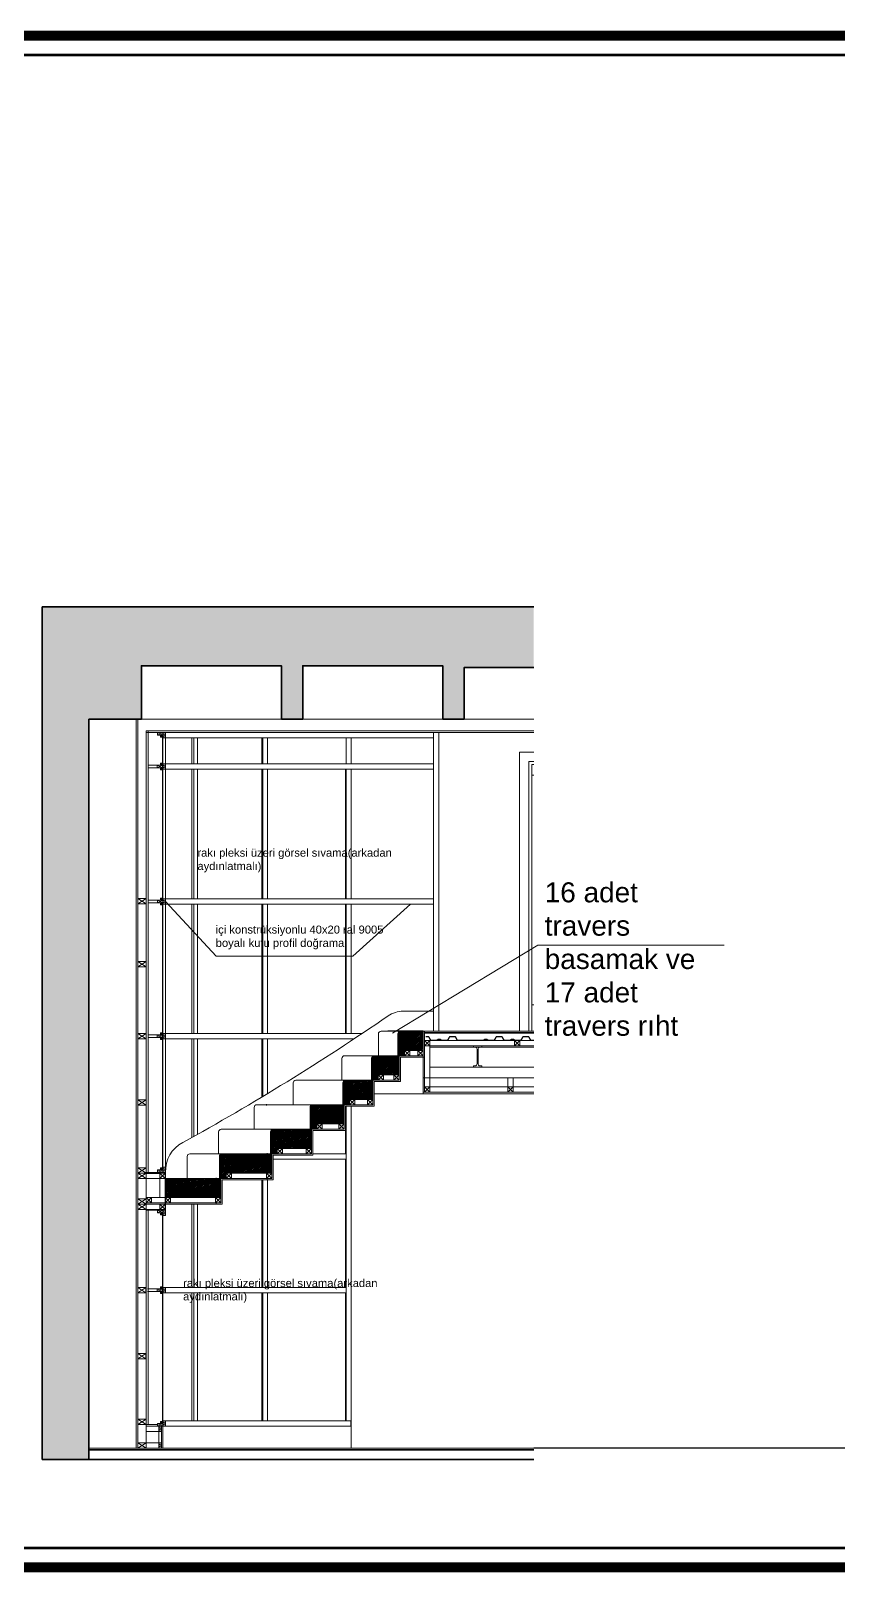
# Model space of a CAD drawing. Header units: millimetres. Extents: x 54215 to 67697, y 23496 to 56611.
# Drawn here: x 56626 to 57232, y 23598 to 24753 of the extents above; entities that cross this region are included whole.
import ezdxf

# ---------------------------------------------------------------- set-up
doc = ezdxf.new("R2010")
doc.units = ezdxf.units.MM
for name, color, linetype, lineweight in [('no3_ahsap gorunus on ince', 32, 'Continuous', 13), ('no3_cam kesit arka', 141, 'Continuous', 18), ('no3_duvar kaplama', 8, 'Continuous', 0), ('no3_duvar mevcut', 4, 'Continuous', 35), ('no3_döşeme kaplama', 8, 'Continuous', 0), ('no3_kutu profil gorunus', 8, 'Continuous', 0), ('no3_kutuprofil kesit', 74, 'Continuous', 18), ('no3_lejand', 255, 'Continuous', 13), ('no3_tefriş arka ince', 65, 'Continuous', 13), ('no3_yazı duvar', 152, 'Continuous', 0), ('no3_yazı tefriş', 152, 'Continuous', 0)]:
    doc.layers.add(name, color=color, linetype=linetype, lineweight=lineweight)
doc.layers.add('no3_ahsap kesit on', color=7, linetype='Continuous', lineweight=20, true_color=0xfca103)
doc.layers.add('no3_alçıpan kesit', color=7, linetype='Continuous', lineweight=20, true_color=0xf5003d)
doc.styles.get("Standard").update_dxf_attribs({"font": 'arial.ttf'})

msp = doc.modelspace()

# ---------------------------------------------------------------- hatches: boundary and pattern name
at = {"layer": 'no3_duvar kaplama'}
h = msp.add_hatch(dxfattribs=at)
h.set_pattern_fill('JIS_STN_2.5', color=256, scale=3)
h.set_pattern_definition([(45, (43634.4814, 4567.635), (-5.3033009, 5.3033009), []), (45, (43639.7764, 4567.635), (-5.3033009, 5.3033009), [3.6, -1.5])])
h.paths.add_polyline_path([(57003.61, 24275.768), (57003.61, 24321.268), (56634.849, 24321.268), (56634.849, 23682.186), (56669.849, 23682.186), (56669.849, 24237.186), (56709.349, 24237.186), (56709.349, 24277.186), (56814.349, 24277.186), (56814.349, 24237.186), (56830.349, 24237.186), (56830.349, 24277.186), (56935.349, 24277.186), (56935.349, 24237.186), (56951.349, 24237.186), (56951.349, 24275.768)])
h = msp.add_hatch(dxfattribs=at)
h.set_pattern_fill('JIS_STN_2.5', color=256, scale=0.4)
h.set_pattern_definition([(45, (45673.1368, 6192.4749), (-0.70710678, 0.70710678), []), (45, (45673.8428, 6192.4749), (-0.70710678, 0.70710678), [0.48, -0.2])])
edge = h.paths.add_edge_path()
edge.add_line((56920.538, 24003.186), (56903.626, 24003.186))
edge.add_arc((56903.626, 24001.186), 2, 90, 180)
edge.add_line((56901.626, 24001.186), (56901.626, 23984.804))
edge.add_line((56901.626, 23984.804), (56902.626, 23984.804))
edge.add_line((56902.626, 23984.804), (56906.626, 23984.804))
edge.add_line((56906.626, 23984.804), (56906.626, 23988.804))
edge.add_line((56906.626, 23988.804), (56920.538, 23988.804))
edge.add_line((56920.538, 23988.804), (56920.538, 24003.186))
h = msp.add_hatch(dxfattribs=at)
h.set_pattern_fill('JIS_STN_2.5', color=256, scale=0.4)
h.set_pattern_definition([(45, (45653.4059, 6174.0926), (-0.70710678, 0.70710678), []), (45, (45654.1119, 6174.0926), (-0.70710678, 0.70710678), [0.48, -0.2])])
edge = h.paths.add_edge_path()
edge.add_line((56902.626, 23984.804), (56883.895, 23984.804))
edge.add_arc((56883.895, 23982.804), 2, 90, 180)
edge.add_line((56881.895, 23982.804), (56881.895, 23966.421))
edge.add_line((56881.895, 23966.421), (56882.895, 23966.421))
edge.add_line((56882.895, 23966.421), (56886.895, 23966.421))
edge.add_line((56886.895, 23966.421), (56886.895, 23970.421))
edge.add_line((56886.895, 23970.421), (56902.626, 23970.421))
edge.add_line((56902.626, 23970.421), (56902.626, 23984.804))
h = msp.add_hatch(dxfattribs=at)
h.set_pattern_fill('JIS_STN_2.5', color=256, scale=0.4)
h.set_pattern_definition([(45, (45631.9219, 6155.7102), (-0.70710678, 0.70710678), []), (45, (45632.6279, 6155.7102), (-0.70710678, 0.70710678), [0.48, -0.2])])
edge = h.paths.add_edge_path()
edge.add_line((56882.902, 23966.421), (56862.411, 23966.421))
edge.add_arc((56862.411, 23964.421), 2, 90, 180)
edge.add_line((56860.411, 23964.421), (56860.411, 23948.039))
edge.add_line((56860.411, 23948.039), (56861.411, 23948.039))
edge.add_line((56861.411, 23948.039), (56865.411, 23948.039))
edge.add_line((56865.411, 23948.039), (56865.411, 23952.039))
edge.add_line((56865.411, 23952.039), (56882.902, 23952.039))
edge.add_line((56882.902, 23952.039), (56882.902, 23966.421))
h = msp.add_hatch(dxfattribs=at)
h.set_pattern_fill('JIS_STN_2.5', color=256, scale=0.4)
h.set_pattern_definition([(45, (45607.436, 6137.3789), (-0.70710678, 0.70710678), []), (45, (45608.142, 6137.3789), (-0.70710678, 0.70710678), [0.48, -0.2])])
edge = h.paths.add_edge_path()
edge.add_line((56861.411, 23948.09), (56837.925, 23948.09))
edge.add_arc((56837.925, 23946.09), 2, 90, 180)
edge.add_line((56835.925, 23946.09), (56835.925, 23929.708))
edge.add_line((56835.925, 23929.708), (56836.925, 23929.708))
edge.add_line((56836.925, 23929.708), (56840.925, 23929.708))
edge.add_line((56840.925, 23929.708), (56840.925, 23933.708))
edge.add_line((56840.925, 23933.708), (56861.411, 23933.708))
edge.add_line((56861.411, 23933.708), (56861.411, 23948.09))
h = msp.add_hatch(dxfattribs=at)
h.set_pattern_fill('JIS_STN_2.5', color=256, scale=0.4)
h.set_pattern_definition([(45, (45577.7691, 6118.9965), (-0.70710678, 0.70710678), []), (45, (45578.4751, 6118.9965), (-0.70710678, 0.70710678), [0.48, -0.2])])
edge = h.paths.add_edge_path()
edge.add_line((56836.844, 23929.708), (56808.258, 23929.708))
edge.add_arc((56808.258, 23927.708), 2, 90, 180)
edge.add_line((56806.258, 23927.708), (56806.258, 23911.325))
edge.add_line((56806.258, 23911.325), (56807.258, 23911.325))
edge.add_line((56807.258, 23911.325), (56811.258, 23911.325))
edge.add_line((56811.258, 23911.325), (56811.258, 23915.325))
edge.add_line((56811.258, 23915.325), (56836.844, 23915.325))
edge.add_line((56836.844, 23915.325), (56836.844, 23929.708))
h = msp.add_hatch(dxfattribs=at)
h.set_pattern_fill('JIS_STN_2.5', color=256, scale=0.4)
h.set_pattern_definition([(45, (45539.6087, 6100.6142), (-0.70710678, 0.70710678), []), (45, (45540.3147, 6100.6142), (-0.70710678, 0.70710678), [0.48, -0.2])])
edge = h.paths.add_edge_path()
edge.add_line((56807.177, 23911.325), (56770.098, 23911.325))
edge.add_arc((56770.098, 23909.325), 2, 90, 180)
edge.add_line((56768.098, 23909.325), (56768.098, 23892.943))
edge.add_line((56768.098, 23892.943), (56769.098, 23892.943))
edge.add_line((56769.098, 23892.943), (56773.098, 23892.943))
edge.add_line((56773.098, 23892.943), (56773.098, 23896.943))
edge.add_line((56773.098, 23896.943), (56807.177, 23896.943))
edge.add_line((56807.177, 23896.943), (56807.177, 23911.325))
h = msp.add_hatch(dxfattribs=at)
h.set_pattern_fill('JIS_STN_2.5', color=256, scale=0.4)
h.set_pattern_definition([(45, (46866.4704, 6192.4749), (-0.70710678, 0.70710678), []), (45, (46867.1764, 6192.4749), (-0.70710678, 0.70710678), [0.48, -0.2])])
h.paths.add_polyline_path([(56767.88, 23892.892), (56727.123, 23892.892), (56727.123, 23878.51), (56731.123, 23878.51), (56767.88, 23878.51)])
h.paths.add_polyline_path([(56768.88, 23892.892), (56767.88, 23892.892), (56767.88, 23878.51), (56768.88, 23878.51)])

# ---------------------------------------------------------------- linework, layer by layer
for p, q in [((56920.538, 24003.186), (56894.163, 24003.186)), ((56713.041, 23896.892), (56723.123, 23896.892)), ((56713.041, 23869.51), (56723.123, 23869.51)), ((56866.755, 23707.091), (56866.755, 23711.091)), ((57839.905, 23690.686), (57003.61, 23690.686))]:
    msp.add_line(p, q)
at = {"color": 252, "const_width": 2.031}
msp.add_lwpolyline([(58449.655, 24230.129, -0.41421356), (58440.109, 24220.583), (58079.769, 24220.583, 0.41421356), (58055.905, 24196.72), (58055.905, 23964.768, 0.41421356), (58079.769, 23940.905), (58440.109, 23940.905, -0.41421356), (58449.655, 23931.359), (58449.655, 23615.714), (55711.249, 23615.714), (55711.249, 24735.078), (58449.655, 24735.078), (58449.655, 24230.129)], format="xyb", dxfattribs=at)
for p in [(56803.222, 23948.039), (56803.782, 23911.274), (56765.485, 23892.892), (56803.782, 23892.892), (56765.485, 23874.51)]:
    msp.add_point(p)
at = {"layer": 'no3_ahsap gorunus on ince'}
for p, q in [((56992.786, 24003.186), (56992.786, 24212.436)), ((57003.61, 24212.436), (56992.786, 24212.436)), ((56999.786, 24003.186), (56999.786, 24205.436)), ((57003.61, 24205.436), (56999.786, 24205.436)), ((57002.036, 24003.186), (57002.036, 24203.186)), ((57003.61, 24203.186), (57002.036, 24203.186)), ((57003.61, 24195.186), (57002.036, 24195.186)), ((56887.075, 24001.186), (56887.075, 23984.804)), ((56903.626, 24003.186), (56889.075, 24003.186)), ((56859.78, 23982.804), (56859.78, 23966.421)), ((56883.902, 23984.804), (56861.78, 23984.804)), ((56823.196, 23964.421), (56823.196, 23948.039)), ((56862.411, 23966.421), (56825.196, 23966.421)), ((56793.902, 23946.039), (56793.902, 23929.657)), ((56860.411, 23948.039), (56795.902, 23948.039)), ((56767.225, 23927.657), (56767.225, 23911.274)), ((56830.744, 23929.657), (56769.225, 23929.657)), ((56743.718, 23909.274), (56743.718, 23892.892)), ((56792.447, 23911.274), (56745.718, 23911.274))]:
    msp.add_line(p, q, dxfattribs=at)
for centre in [(56889.075, 24001.186), (56861.78, 23982.804), (56825.196, 23964.421), (56795.902, 23946.039), (56769.225, 23927.657), (56745.718, 23909.274)]:
    msp.add_arc(centre, 2, 90, 180, dxfattribs=at)
at = {"layer": 'no3_ahsap kesit on'}
msp.add_line((56887.075, 23984.804), (56892.075, 23984.804), dxfattribs=at)
for points in [[(56920.538, 24003.186), (56903.626, 24003.186, 0.41421356), (56901.626, 24001.186), (56901.626, 23984.804), (56906.626, 23984.804), (56906.626, 23988.804), (56920.538, 23988.804)], [(56902.626, 23984.804), (56883.902, 23984.804, 0.41421356), (56881.902, 23982.804), (56881.902, 23966.421), (56886.902, 23966.421), (56886.902, 23970.421), (56902.626, 23970.421)], [(56882.902, 23966.421), (56862.411, 23966.421, 0.41421356), (56860.411, 23964.421), (56860.411, 23948.039), (56865.411, 23948.039), (56865.411, 23952.039), (56882.902, 23952.039)], [(56861.411, 23948.039), (56837.844, 23948.039, 0.41421356), (56835.844, 23946.039), (56835.844, 23929.657), (56840.844, 23929.657), (56840.844, 23933.657), (56861.411, 23933.657)], [(56836.844, 23929.657), (56808.177, 23929.657, 0.41421356), (56806.177, 23927.657), (56806.177, 23911.274), (56811.177, 23911.274), (56811.177, 23915.274), (56836.844, 23915.274)], [(56807.177, 23911.274), (56769.88, 23911.274, 0.41421356), (56767.88, 23909.274), (56767.88, 23892.892), (56772.88, 23892.892), (56772.88, 23896.892), (56807.177, 23896.892)]]:
    msp.add_lwpolyline(points, format="xyb", dxfattribs=at)
for points in [[(56768.88, 23892.892), (56727.123, 23892.892)], [(56727.123, 23874.51), (56727.123, 23878.51), (56768.88, 23878.51)]]:
    msp.add_lwpolyline(points, dxfattribs=at)
at = {"layer": 'no3_alçıpan kesit'}
for p, q in [((56705.328, 23690.686), (56705.328, 24237.186)), ((56706.739, 23690.686), (56706.739, 24237.186)), ((57003.61, 24228.386), (56713.041, 24228.386)), ((56713.041, 23896.892), (56713.041, 24228.386)), ((57003.61, 24227.186), (56713.041, 24227.186)), ((56714.46, 23896.892), (56714.46, 24228.386)), ((56920.538, 23957.386), (56920.538, 23956.186)), ((56713.041, 23690.686), (56713.041, 23869.51)), ((56714.46, 23708.291), (56714.46, 23869.51)), ((56713.041, 23708.291), (56721.529, 23708.291)), ((56713.041, 23707.091), (56721.529, 23707.091)), ((56724.329, 23707.091), (56724.329, 23690.686)), ((56725.529, 23707.091), (56725.529, 23690.686))]:
    msp.add_line(p, q, dxfattribs=at)
msp.add_lwpolyline([(56920.538, 24003.186), (56921.738, 24003.186), (56921.738, 23957.386), (56920.538, 23957.386)], close=True, dxfattribs=at)
for points in [[(57003.61, 23957.386), (56920.538, 23957.386)], [(57003.61, 23956.186), (56920.538, 23956.186)]]:
    msp.add_lwpolyline(points, dxfattribs=at)
at = {"layer": 'no3_cam kesit arka'}
for points in [[(56725.523, 24225.086), (56725.523, 24101.588), (56725.168, 24101.588), (56725.168, 24225.086)], [(56725.523, 23899.392), (56725.523, 24099.388), (56725.168, 24099.388), (56725.168, 23899.392)], [(56725.529, 23709.191), (56725.529, 23867.01), (56725.168, 23867.01), (56725.168, 23709.191)]]:
    msp.add_lwpolyline(points, close=True, dxfattribs=at)
at = {"layer": 'no3_duvar kaplama'}
for p, q in [((56727.523, 24102.488), (56727.523, 24223.186)), ((56721.223, 24202.585), (56714.46, 24202.585)), ((56721.223, 24200.585), (56714.46, 24200.585)), ((56721.523, 24101.488), (56714.46, 24101.488)), ((56721.523, 24099.488), (56714.46, 24099.488)), ((56727.523, 24098.488), (56727.523, 23901.292)), ((56721.223, 24000.39), (56714.46, 24000.39)), ((56921.738, 24003.186), (57003.61, 24003.186)), ((56932.485, 24003.186), (56967.606, 24003.186)), ((56721.223, 23998.39), (56714.46, 23998.39)), ((57003.61, 23956.186), (56883.902, 23956.186)), ((56725.168, 23892.892), (56713.041, 23892.892)), ((56713.041, 23892.892), (56713.041, 23877.51)), ((56723.123, 23892.892), (56723.123, 23878.51)), ((56717.041, 23878.51), (56727.123, 23878.51)), ((56721.168, 23810.188), (56713.882, 23810.188)), ((56721.168, 23808.188), (56713.882, 23808.188)), ((56722.329, 23703.091), (56712.682, 23703.091)), ((56713.041, 23707.091), (56713.041, 23694.686)), ((56722.329, 23703.091), (56722.329, 23694.686)), ((56669.849, 23690.686), (57003.61, 23690.686)), ((56669.849, 23689.686), (57003.61, 23689.686)), ((56669.849, 23689.186), (57003.61, 23689.186)), ((56722.329, 23694.686), (56713.041, 23694.686))]:
    msp.add_line(p, q, dxfattribs=at)
at = {"layer": 'no3_duvar mevcut'}
for p, q in [((56634.849, 24321.268), (56634.849, 23682.186)), ((56634.849, 24321.268), (57003.61, 24321.268)), ((56669.849, 24237.186), (56669.849, 23690.686)), ((56669.849, 24237.186), (56669.849, 23682.186)), ((56634.849, 23682.186), (57003.61, 23682.186))]:
    msp.add_line(p, q, dxfattribs=at)
msp.add_lwpolyline([(56669.849, 24237.186), (56709.349, 24237.186), (56709.349, 24277.186), (56814.349, 24277.186), (56814.349, 24237.186), (56830.349, 24237.186), (56830.349, 24277.186), (56935.349, 24277.186), (56935.349, 24237.186), (56951.349, 24237.186), (56951.349, 24275.768), (57003.61, 24275.768)], dxfattribs=at)
at = {"layer": 'no3_döşeme kaplama'}
for p, q in [((57003.61, 24003.186), (56921.738, 24003.186)), ((57003.61, 24002.186), (56921.738, 24002.186)), ((57003.61, 24001.686), (56921.738, 24001.686))]:
    msp.add_line(p, q, dxfattribs=at)
at = {"layer": 'no3_kutu profil gorunus'}
for p, q in [((57003.61, 23992.186), (56925.738, 23992.186)), ((57003.61, 23991.166), (56925.738, 23991.166)), ((56926.205, 23996.186), (57003.61, 23996.186)), ((57003.61, 23976.186), (56925.738, 23976.186)), ((57003.61, 23968.186), (56920.538, 23968.186)), ((56984.142, 23961.386), (56984.142, 23968.186)), ((56988.142, 23961.386), (56988.142, 23968.186))]:
    msp.add_line(p, q, dxfattribs=at)
msp.add_lwpolyline([(56925.738, 23992.186), (56925.738, 23961.386), (57003.61, 23961.386)], dxfattribs=at)
at = {"layer": 'no3_kutuprofil kesit'}
for p, q in [((56721.523, 24225.186), (56725.523, 24227.186)), ((56725.523, 24225.186), (56721.523, 24227.186)), ((56721.529, 24225.186), (56725.529, 24227.186)), ((56725.529, 24225.186), (56721.529, 24227.186)), ((56725.168, 24225.186), (56723.668, 24223.686)), ((56723.668, 24225.186), (56725.168, 24223.686)), ((56727.523, 24223.186), (56725.523, 24227.186)), ((56727.523, 24227.186), (56725.523, 24223.186)), ((56727.523, 24223.186), (56725.523, 24227.186)), ((56727.523, 24227.186), (56725.523, 24223.186)), ((56727.523, 24223.186), (56928.485, 24223.186)), ((56747.192, 24223.186), (56747.192, 24203.585)), ((56748.669, 24223.186), (56748.669, 24203.585)), ((56751.366, 24223.186), (56751.366, 24203.585)), ((56799.551, 24223.186), (56799.551, 24203.585)), ((56800.54, 24223.186), (56800.54, 24203.585)), ((56803.987, 24223.186), (56803.987, 24203.585)), ((56862.875, 24223.186), (56862.875, 24203.585)), ((56866.755, 24223.186), (56866.755, 24203.585)), ((56928.485, 24227.186), (56928.485, 24003.186)), ((56932.485, 24227.186), (56932.485, 24003.186)), ((56721.223, 24200.585), (56725.223, 24202.585)), ((56725.223, 24200.585), (56721.223, 24202.585)), ((56725.223, 24202.585), (56723.723, 24204.085)), ((56723.723, 24202.585), (56725.223, 24204.085)), ((56725.223, 24199.085), (56723.723, 24200.585)), ((56723.723, 24199.085), (56725.223, 24200.585)), ((56727.523, 24199.585), (56725.523, 24203.585)), ((56727.523, 24203.585), (56725.523, 24199.585)), ((56727.523, 24203.585), (56928.485, 24203.585)), ((56727.523, 24199.585), (56928.485, 24199.585)), ((56747.192, 24199.585), (56747.192, 24102.488)), ((56748.669, 24199.585), (56748.669, 24102.488)), ((56751.366, 24199.585), (56751.366, 24102.488)), ((56799.551, 24199.585), (56799.551, 24102.488)), ((56800.54, 24199.585), (56800.54, 24102.488)), ((56803.987, 24199.585), (56803.987, 24102.488)), ((56862.404, 24199.585), (56862.399, 24102.488)), ((56862.875, 24199.585), (56862.875, 24102.488)), ((56866.755, 24199.585), (56866.755, 24102.488)), ((56706.739, 24102.601), (56713.041, 24098.601)), ((56706.739, 24098.601), (56713.041, 24102.601)), ((56721.523, 24099.488), (56725.523, 24101.488)), ((56725.523, 24099.488), (56721.523, 24101.488)), ((56725.168, 24101.488), (56723.668, 24102.988)), ((56723.668, 24101.488), (56725.168, 24102.988)), ((56725.168, 24099.488), (56723.668, 24097.988)), ((56723.668, 24099.488), (56725.168, 24097.988)), ((56727.523, 24098.488), (56725.523, 24102.488)), ((56727.523, 24102.488), (56725.523, 24098.488)), ((56727.523, 24102.488), (56928.485, 24102.488)), ((56727.523, 24098.488), (56928.485, 24098.488)), ((56747.192, 24098.488), (56747.192, 24001.365)), ((56748.669, 24098.488), (56748.669, 24001.363)), ((56751.366, 24098.488), (56751.366, 24001.359)), ((56799.551, 24098.488), (56799.551, 24001.298)), ((56800.54, 24098.488), (56800.54, 24001.297)), ((56803.987, 24098.488), (56803.987, 24001.292)), ((56862.399, 24098.488), (56862.395, 24001.218)), ((56862.875, 24098.488), (56862.875, 24001.217)), ((56866.755, 24098.488), (56866.755, 24001.212)), ((56706.739, 24055.417), (56713.041, 24051.417)), ((56706.739, 24051.417), (56713.041, 24055.417)), ((57003.61, 24022.859), (57002.036, 24022.859)), ((56928.485, 24018.186), (56905.733, 24018.186)), ((56706.739, 24001.39), (56713.041, 23997.39)), ((56706.739, 23997.39), (56713.041, 24001.39)), ((56721.223, 24000.39), (56725.223, 23998.39)), ((56725.223, 24000.39), (56721.223, 23998.39)), ((56725.223, 24001.89), (56723.723, 24000.39)), ((56723.723, 24001.89), (56725.223, 24000.39)), ((56727.523, 24001.39), (56725.523, 23997.39)), ((56727.523, 23997.39), (56725.523, 24001.39)), ((56727.523, 24001.39), (56874.769, 24001.39)), ((56725.223, 23998.39), (56723.723, 23996.89)), ((56723.723, 23998.39), (56725.223, 23996.89)), ((56727.523, 23997.39), (56868.747, 23997.39)), ((56747.192, 23997.39), (56747.192, 23923.468)), ((56748.669, 23997.39), (56748.669, 23924.292)), ((56751.366, 23997.39), (56751.366, 23925.801)), ((56799.551, 23997.39), (56799.551, 23953.762)), ((56800.54, 23997.39), (56800.54, 23954.356)), ((56803.987, 23997.39), (56803.987, 23956.433)), ((56906.626, 23988.804), (56910.626, 23984.804)), ((56910.626, 23988.804), (56906.626, 23984.804)), ((56916.538, 23988.804), (56920.538, 23984.804)), ((56920.538, 23988.804), (56916.538, 23984.804)), ((56925.738, 23992.186), (56921.738, 23996.186)), ((56921.738, 23992.186), (56925.738, 23996.186)), ((56993.25, 23992.186), (56989.25, 23996.186)), ((56989.25, 23992.186), (56993.25, 23996.186)), ((56886.902, 23970.421), (56890.902, 23966.421)), ((56890.902, 23970.421), (56886.902, 23966.421)), ((56898.626, 23970.421), (56902.626, 23966.421)), ((56902.626, 23970.421), (56898.626, 23966.421)), ((56925.738, 23957.386), (56921.738, 23961.386)), ((56921.738, 23957.386), (56925.738, 23961.386)), ((56988.142, 23957.386), (56984.142, 23961.386)), ((56984.142, 23957.386), (56988.142, 23961.386)), ((56706.739, 23951.778), (56713.041, 23947.778)), ((56706.739, 23947.778), (56713.041, 23951.778)), ((56861.411, 23948.039), (56861.411, 23929.657)), ((56861.411, 23948.039), (56882.902, 23948.039)), ((56862.411, 23947.039), (56862.411, 23928.657)), ((56862.411, 23947.039), (56883.902, 23947.039)), ((56862.881, 23947.039), (56862.881, 23711.091)), ((56865.411, 23952.039), (56869.411, 23948.039)), ((56869.411, 23952.039), (56865.411, 23948.039)), ((56866.755, 23947.039), (56866.755, 23690.686)), ((56878.902, 23952.039), (56882.902, 23948.039)), ((56882.902, 23952.039), (56878.902, 23948.039)), ((56840.844, 23933.657), (56844.844, 23929.657)), ((56844.844, 23933.657), (56840.844, 23929.657)), ((56857.411, 23933.657), (56861.411, 23929.657)), ((56861.411, 23933.657), (56857.411, 23929.657)), ((56836.844, 23929.657), (56836.844, 23911.274)), ((56862.411, 23928.657), (56837.844, 23928.657)), ((56837.844, 23928.657), (56837.844, 23910.274)), ((56861.411, 23929.657), (56838.612, 23929.657)), ((56862.411, 23928.657), (56862.41, 23911.286)), ((56807.177, 23911.274), (56807.177, 23892.892)), ((56837.844, 23910.274), (56808.177, 23910.274)), ((56808.177, 23910.274), (56808.177, 23891.892)), ((56862.881, 23907.286), (56808.177, 23907.286)), ((56836.844, 23911.274), (56808.945, 23911.274)), ((56811.177, 23915.274), (56815.177, 23911.274)), ((56815.177, 23915.274), (56811.177, 23911.274)), ((56832.844, 23915.274), (56836.844, 23911.274)), ((56836.844, 23915.274), (56832.844, 23911.274)), ((56837.844, 23911.286), (56862.881, 23911.286)), ((56862.41, 23907.286), (56862.405, 23811.188)), ((56706.739, 23900.892), (56713.041, 23896.892)), ((56706.739, 23896.892), (56713.041, 23900.892)), ((56706.739, 23892.892), (56713.041, 23896.892)), ((56706.739, 23896.892), (56713.041, 23892.892)), ((56713.263, 23896.892), (56725.123, 23896.892)), ((56721.523, 23899.292), (56725.523, 23897.292)), ((56725.523, 23899.292), (56721.523, 23897.292)), ((56721.529, 23899.292), (56725.529, 23897.292)), ((56725.529, 23899.292), (56721.529, 23897.292)), ((56723.123, 23892.892), (56727.123, 23896.892)), ((56723.123, 23896.892), (56727.123, 23892.892)), ((56725.168, 23899.292), (56723.668, 23900.792)), ((56723.668, 23899.292), (56725.168, 23900.792)), ((56727.523, 23901.292), (56725.523, 23897.292)), ((56727.523, 23897.292), (56725.523, 23901.292)), ((56727.523, 23901.292), (56725.523, 23897.292)), ((56727.523, 23897.292), (56725.523, 23901.292)), ((56772.88, 23896.892), (56776.88, 23892.892)), ((56776.88, 23896.892), (56772.88, 23892.892)), ((56803.177, 23896.892), (56807.177, 23892.892)), ((56807.177, 23896.892), (56803.177, 23892.892)), ((56807.177, 23892.892), (56768.88, 23892.892)), ((56768.88, 23892.892), (56768.88, 23874.51)), ((56808.177, 23891.892), (56769.88, 23891.892)), ((56769.88, 23891.892), (56769.88, 23873.51)), ((56799.557, 23891.892), (56799.557, 23811.188)), ((56800.546, 23891.892), (56800.546, 23811.188)), ((56803.993, 23891.892), (56803.993, 23811.188)), ((56706.739, 23877.51), (56713.041, 23873.51)), ((56706.739, 23873.51), (56713.041, 23877.51)), ((56706.739, 23869.51), (56713.041, 23873.51)), ((56706.739, 23873.51), (56713.041, 23869.51)), ((56713.041, 23878.51), (56717.041, 23874.51)), ((56717.041, 23878.51), (56713.041, 23874.51)), ((56768.88, 23874.51), (56713.041, 23874.51)), ((56769.88, 23873.51), (56713.041, 23873.51)), ((56723.123, 23869.51), (56727.123, 23873.51)), ((56723.123, 23873.51), (56727.123, 23869.51)), ((56727.123, 23878.51), (56731.123, 23874.51)), ((56731.123, 23878.51), (56727.123, 23874.51)), ((56747.198, 23873.51), (56747.198, 23811.188)), ((56748.675, 23873.51), (56748.675, 23811.188)), ((56751.372, 23873.51), (56751.372, 23811.188)), ((56764.88, 23878.51), (56768.88, 23874.51)), ((56768.88, 23878.51), (56764.88, 23874.51)), ((56721.529, 23867.11), (56725.529, 23869.11)), ((56725.529, 23867.11), (56721.529, 23869.11)), ((56725.168, 23867.11), (56723.668, 23865.61)), ((56723.668, 23867.11), (56725.168, 23865.61)), ((56727.523, 23865.11), (56725.523, 23869.11)), ((56727.523, 23869.11), (56725.523, 23865.11)), ((56706.739, 23811.188), (56712.682, 23807.188)), ((56706.739, 23807.188), (56712.682, 23811.188)), ((56721.168, 23810.188), (56725.168, 23808.188)), ((56725.168, 23810.188), (56721.168, 23808.188)), ((56725.168, 23811.688), (56723.668, 23810.188)), ((56723.668, 23811.688), (56725.168, 23810.188)), ((56725.168, 23808.188), (56723.668, 23806.688)), ((56723.668, 23808.188), (56725.168, 23806.688)), ((56727.529, 23811.188), (56725.529, 23807.188)), ((56727.529, 23807.188), (56725.529, 23811.188)), ((56727.529, 23811.188), (56862.881, 23811.188)), ((56727.529, 23807.188), (56862.881, 23807.188)), ((56747.198, 23807.188), (56747.198, 23711.091)), ((56748.675, 23807.188), (56748.675, 23711.091)), ((56751.372, 23807.188), (56751.372, 23711.091)), ((56799.557, 23807.188), (56799.557, 23711.091)), ((56800.546, 23807.188), (56800.546, 23711.091)), ((56803.993, 23807.188), (56803.993, 23711.091)), ((56862.405, 23807.188), (56862.401, 23711.091)), ((56706.739, 23761.577), (56712.682, 23757.577)), ((56706.739, 23757.577), (56712.682, 23761.577)), ((56706.739, 23708.291), (56713.041, 23712.291)), ((56706.739, 23712.291), (56713.041, 23708.291)), ((56725.168, 23709.091), (56723.668, 23710.591)), ((56723.668, 23709.091), (56725.168, 23710.591)), ((56727.529, 23711.091), (56725.529, 23707.091)), ((56727.529, 23707.091), (56725.529, 23711.091)), ((56866.755, 23711.091), (56727.529, 23711.091)), ((56721.529, 23709.091), (56725.529, 23707.091)), ((56725.529, 23709.091), (56721.529, 23707.091)), ((56722.329, 23703.091), (56724.329, 23707.091)), ((56722.329, 23707.091), (56724.329, 23703.091)), ((56727.529, 23707.091), (56866.755, 23707.091)), ((56706.739, 23690.686), (56713.041, 23694.686)), ((56706.739, 23694.686), (56713.041, 23690.686)), ((56722.329, 23690.686), (56724.329, 23694.686)), ((56722.329, 23694.686), (56724.329, 23690.686))]:
    msp.add_line(p, q, dxfattribs=at)
for points in [[(56725.523, 24227.186), (56725.523, 24225.186), (56721.523, 24225.186), (56721.523, 24227.186)], [(56725.529, 24227.186), (56725.529, 24225.186), (56721.529, 24225.186), (56721.529, 24227.186)], [(56725.168, 24225.186), (56723.668, 24225.186), (56723.668, 24223.686), (56725.168, 24223.686)], [(56725.523, 24227.186), (56727.523, 24227.186), (56727.523, 24223.186), (56725.523, 24223.186)], [(56725.523, 24227.186), (56727.523, 24227.186), (56727.523, 24223.186), (56725.523, 24223.186)], [(56725.223, 24202.585), (56725.223, 24200.585), (56721.223, 24200.585), (56721.223, 24202.585)], [(56725.223, 24202.585), (56723.723, 24202.585), (56723.723, 24204.085), (56725.223, 24204.085)], [(56725.223, 24199.085), (56723.723, 24199.085), (56723.723, 24200.585), (56725.223, 24200.585)], [(56725.523, 24203.585), (56727.523, 24203.585), (56727.523, 24199.585), (56725.523, 24199.585)], [(56713.041, 24098.601), (56706.739, 24098.601), (56706.739, 24102.601), (56713.041, 24102.601)], [(56725.523, 24101.488), (56725.523, 24099.488), (56721.523, 24099.488), (56721.523, 24101.488)], [(56725.168, 24101.488), (56723.668, 24101.488), (56723.668, 24102.988), (56725.168, 24102.988)], [(56725.168, 24099.488), (56723.668, 24099.488), (56723.668, 24097.988), (56725.168, 24097.988)], [(56725.523, 24102.488), (56727.523, 24102.488), (56727.523, 24098.488), (56725.523, 24098.488)], [(56713.041, 24051.417), (56706.739, 24051.417), (56706.739, 24055.417), (56713.041, 24055.417)], [(56713.041, 23997.39), (56706.739, 23997.39), (56706.739, 24001.39), (56713.041, 24001.39)], [(56725.223, 23998.39), (56725.223, 24000.39), (56721.223, 24000.39), (56721.223, 23998.39)], [(56725.223, 24001.89), (56723.723, 24001.89), (56723.723, 24000.39), (56725.223, 24000.39)], [(56725.523, 23997.39), (56727.523, 23997.39), (56727.523, 24001.39), (56725.523, 24001.39)], [(56725.223, 23998.39), (56723.723, 23998.39), (56723.723, 23996.89), (56725.223, 23996.89)], [(56906.626, 23984.804), (56910.626, 23984.804), (56910.626, 23988.804), (56906.626, 23988.804)], [(56916.538, 23984.804), (56920.538, 23984.804), (56920.538, 23988.804), (56916.538, 23988.804)], [(56925.738, 23992.186), (56921.738, 23992.186), (56921.738, 23996.186), (56925.738, 23996.186)], [(56993.25, 23992.186), (56989.25, 23992.186), (56989.25, 23996.186), (56993.25, 23996.186)], [(56886.902, 23966.421), (56890.902, 23966.421), (56890.902, 23970.421), (56886.902, 23970.421)], [(56898.626, 23966.421), (56902.626, 23966.421), (56902.626, 23970.421), (56898.626, 23970.421)], [(56925.738, 23957.386), (56921.738, 23957.386), (56921.738, 23961.386), (56925.738, 23961.386)], [(56988.142, 23957.386), (56984.142, 23957.386), (56984.142, 23961.386), (56988.142, 23961.386)], [(56713.041, 23947.778), (56706.739, 23947.778), (56706.739, 23951.778), (56713.041, 23951.778)], [(56865.411, 23948.039), (56869.411, 23948.039), (56869.411, 23952.039), (56865.411, 23952.039)], [(56878.902, 23948.039), (56882.902, 23948.039), (56882.902, 23952.039), (56878.902, 23952.039)], [(56840.844, 23929.657), (56844.844, 23929.657), (56844.844, 23933.657), (56840.844, 23933.657)], [(56857.411, 23929.657), (56861.411, 23929.657), (56861.411, 23933.657), (56857.411, 23933.657)], [(56811.177, 23911.274), (56815.177, 23911.274), (56815.177, 23915.274), (56811.177, 23915.274)], [(56832.844, 23911.274), (56836.844, 23911.274), (56836.844, 23915.274), (56832.844, 23915.274)], [(56706.739, 23900.892), (56713.041, 23900.892), (56713.041, 23896.892), (56706.739, 23896.892)], [(56706.739, 23892.892), (56713.041, 23892.892), (56713.041, 23896.892), (56706.739, 23896.892)], [(56725.523, 23897.292), (56725.523, 23899.292), (56721.523, 23899.292), (56721.523, 23897.292)], [(56725.529, 23897.292), (56725.529, 23899.292), (56721.529, 23899.292), (56721.529, 23897.292)], [(56723.123, 23892.892), (56727.123, 23892.892), (56727.123, 23896.892), (56723.123, 23896.892)], [(56725.168, 23899.292), (56723.668, 23899.292), (56723.668, 23900.792), (56725.168, 23900.792)], [(56725.523, 23897.292), (56727.523, 23897.292), (56727.523, 23901.292), (56725.523, 23901.292)], [(56725.523, 23897.292), (56727.523, 23897.292), (56727.523, 23901.292), (56725.523, 23901.292)], [(56772.88, 23892.892), (56776.88, 23892.892), (56776.88, 23896.892), (56772.88, 23896.892)], [(56803.177, 23892.892), (56807.177, 23892.892), (56807.177, 23896.892), (56803.177, 23896.892)], [(56706.739, 23877.51), (56713.041, 23877.51), (56713.041, 23873.51), (56706.739, 23873.51)], [(56706.739, 23869.51), (56713.041, 23869.51), (56713.041, 23873.51), (56706.739, 23873.51)], [(56713.041, 23874.51), (56717.041, 23874.51), (56717.041, 23878.51), (56713.041, 23878.51)], [(56723.123, 23869.51), (56727.123, 23869.51), (56727.123, 23873.51), (56723.123, 23873.51)], [(56727.123, 23874.51), (56731.123, 23874.51), (56731.123, 23878.51), (56727.123, 23878.51)], [(56764.88, 23874.51), (56768.88, 23874.51), (56768.88, 23878.51), (56764.88, 23878.51)], [(56725.529, 23869.11), (56725.529, 23867.11), (56721.529, 23867.11), (56721.529, 23869.11)], [(56725.168, 23867.11), (56723.668, 23867.11), (56723.668, 23865.61), (56725.168, 23865.61)], [(56725.523, 23869.11), (56727.523, 23869.11), (56727.523, 23865.11), (56725.523, 23865.11)], [(56712.682, 23807.188), (56706.739, 23807.188), (56706.739, 23811.188), (56712.682, 23811.188)], [(56725.168, 23808.188), (56725.168, 23810.188), (56721.168, 23810.188), (56721.168, 23808.188)], [(56725.168, 23811.688), (56723.668, 23811.688), (56723.668, 23810.188), (56725.168, 23810.188)], [(56725.168, 23808.188), (56723.668, 23808.188), (56723.668, 23806.688), (56725.168, 23806.688)], [(56725.529, 23807.188), (56727.529, 23807.188), (56727.529, 23811.188), (56725.529, 23811.188)], [(56712.682, 23757.577), (56706.739, 23757.577), (56706.739, 23761.577), (56712.682, 23761.577)], [(56713.041, 23712.291), (56706.739, 23712.291), (56706.739, 23708.291), (56713.041, 23708.291)], [(56725.168, 23709.091), (56723.668, 23709.091), (56723.668, 23710.591), (56725.168, 23710.591)], [(56725.529, 23707.091), (56727.529, 23707.091), (56727.529, 23711.091), (56725.529, 23711.091)], [(56725.529, 23707.091), (56725.529, 23709.091), (56721.529, 23709.091), (56721.529, 23707.091)], [(56724.329, 23707.091), (56722.329, 23707.091), (56722.329, 23703.091), (56724.329, 23703.091)], [(56713.041, 23694.686), (56706.739, 23694.686), (56706.739, 23690.686), (56713.041, 23690.686)], [(56724.329, 23694.686), (56722.329, 23694.686), (56722.329, 23690.686), (56724.329, 23690.686)]]:
    msp.add_lwpolyline(points, close=True, dxfattribs=at)
for points in [[(56920.538, 24003.186), (56920.538, 23984.804), (56902.626, 23984.804), (56902.626, 23966.421), (56882.902, 23966.421), (56882.902, 23948.039)], [(56921.538, 24003.186), (56921.538, 23983.804), (56903.626, 23983.804), (56903.626, 23965.421), (56883.902, 23965.421), (56883.902, 23947.039)], [(56922.676, 23999.186), (56924.776, 23999.186), (56926.376, 23996.486), (56930.976, 23996.486), (56931.876, 23997.286), (56933.476, 23997.286), (56934.376, 23996.486), (56938.976, 23996.486), (56940.576, 23999.186), (56942.676, 23999.186)], [(56942.676, 23999.186), (56944.776, 23999.186), (56946.376, 23996.486), (56965.921, 23996.486), (56966.821, 23997.286), (56968.421, 23997.286), (56969.321, 23996.486), (56973.921, 23996.486), (56975.521, 23999.186), (56977.621, 23999.186)], [(56977.621, 23999.186), (56979.721, 23999.186), (56981.321, 23996.486), (56985.921, 23996.486), (56986.821, 23997.286), (56988.421, 23997.286), (56989.321, 23996.486), (56993.921, 23996.486), (56995.521, 23999.186), (56997.621, 23999.186)], [(56997.621, 23999.186), (56999.721, 23999.186), (57001.321, 23996.486), (57003.61, 23996.486)], [(56922.676, 23998.886), (56924.605, 23998.886), (56926.205, 23996.186), (56931.09, 23996.186), (56931.99, 23996.986), (56933.362, 23996.986), (56934.262, 23996.186), (56939.147, 23996.186), (56940.747, 23998.886), (56942.676, 23998.886)], [(56942.676, 23998.886), (56944.605, 23998.886), (56946.205, 23996.186), (56966.035, 23996.186), (56966.935, 23996.986), (56968.307, 23996.986), (56969.207, 23996.186), (56974.092, 23996.186), (56975.692, 23998.886), (56977.621, 23998.886)], [(56977.621, 23998.886), (56979.55, 23998.886), (56981.15, 23996.186), (56986.035, 23996.186), (56986.935, 23996.986), (56988.307, 23996.986), (56989.207, 23996.186), (56994.092, 23996.186), (56995.692, 23998.886), (56997.621, 23998.886)], [(56997.621, 23998.886), (56999.55, 23998.886), (57001.15, 23996.186), (57003.61, 23996.186)], [(56713.041, 23897.292), (56727.523, 23897.292), (56727.523, 23869.11), (56713.041, 23869.11)], [(56713.041, 23896.892), (56727.123, 23896.892), (56727.123, 23869.51), (56713.041, 23869.51)]]:
    msp.add_lwpolyline(points, dxfattribs=at)
msp.add_lwpolyline([(56961.13, 23978.706), (56961.13, 23989.666, 0.41421356), (56959.63, 23991.166), (56958.31, 23991.166), (56958.31, 23992.186), (56964.61, 23992.186), (56964.61, 23991.166), (56963.29, 23991.166, 0.41421356), (56961.79, 23989.666), (56961.79, 23978.706, 0.41421356), (56963.29, 23977.206), (56964.61, 23977.206), (56964.61, 23976.186), (56958.31, 23976.186), (56958.31, 23977.206), (56959.63, 23977.206, 0.41421356)], format="xyb", close=True, dxfattribs=at)
for centre, radius, start, end in [((55836.5, 25557.893), 1871.017, 298.891829, 304.431992), ((56905.733, 23998.186), 20, 90, 124.431992), ((56751.155, 23898.622), 23.669, 116.765367, 183.22012)]:
    msp.add_arc(centre, radius, start, end, dxfattribs=at)
at = {"layer": 'no3_lejand', "color": 1, "const_width": 7.466}
msp.add_lwpolyline([(58463.973, 23601.396), (55696.931, 23601.396), (55696.931, 24749.396), (58463.973, 24749.396), (58463.973, 24230.129, -0.41421356), (58440.109, 24206.265), (58079.769, 24206.265, 0.41421356), (58070.223, 24196.72), (58070.223, 23964.768, 0.41421356), (58079.769, 23955.223), (58440.109, 23955.223, -0.41421356), (58463.973, 23931.359), (58463.973, 23601.396)], format="xyb", dxfattribs=at)
at = {"layer": 'no3_tefriş arka ince'}
for p, q in [((56709.349, 24237.186), (56814.349, 24237.186)), ((56830.349, 24237.186), (56935.349, 24237.186)), ((56951.349, 24237.186), (57003.61, 24237.21))]:
    msp.add_line(p, q, dxfattribs=at)
at = {"layer": 'no3_yazı duvar'}
msp.add_lwpolyline([(56727.523, 24100.488), (56765.499, 24059.478), (56867.942, 24059.478), (56911.14, 24098.488)], dxfattribs=at)
at = {"layer": 'no3_yazı tefriş'}
msp.add_lwpolyline([(56897.733, 24001.714), (57006.547, 24067.767), (57146.307, 24067.767)], dxfattribs=at)

# ---------------------------------------------------------------- texts
at = {"layer": 'no3_yazı duvar', "char_height": 6, "attachment_point": 1}
for s, insert, width in [('rakı pleksi üzeri görsel sıvama(arkadan aydınlatmalı)', (56751.366, 24140.026), 163.48412), ('içi konstrüksiyonlu 40x20 ral 9005 boyalı kutu profil doğrama', (56765.081, 24082.392), 143.81258), ('rakı pleksi üzeri görsel sıvama(arkadan aydınlatmalı)', (56740.651, 23817.398), 163.48412)]:
    msp.add_mtext(s, dxfattribs=dict(at, insert=insert, width=width))
at = {"layer": 'no3_yazı tefriş', "extrusion": (1.38808e-07, 2.56536e-07, 1), "insert": (57011.804, 24057.2), "char_height": 15, "width": 115.91784, "attachment_point": 4, "text_direction": (1, 0, 0)}
msp.add_mtext('16 adet travers basamak ve 17 adet travers rıht', dxfattribs=at)

doc.saveas('drawing.dxf')
